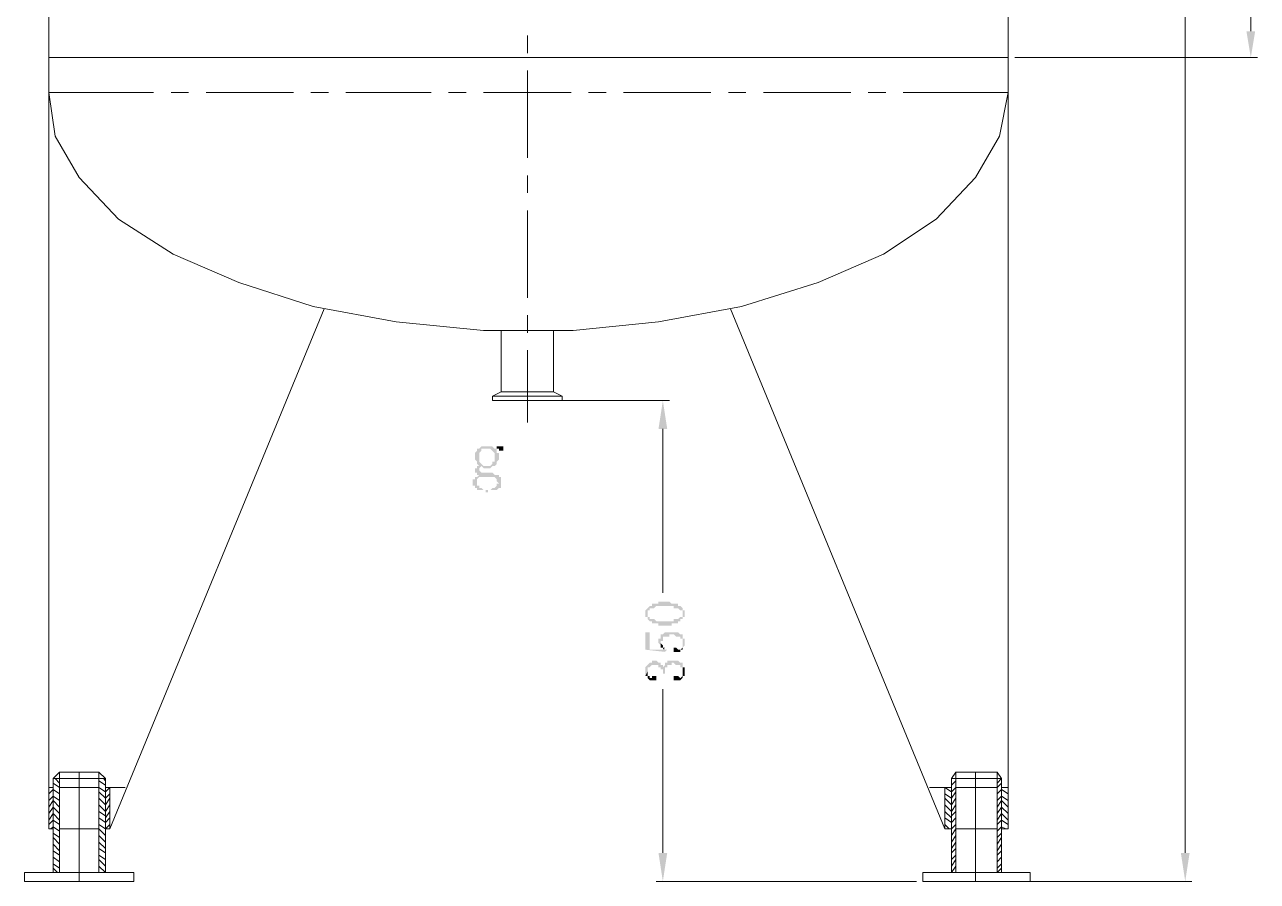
# Model space of a CAD drawing. Header units: millimetres. Extents: x 6 to 291, y 3 to 207.
# Drawn here: x 102.74 to 126.62, y 72.22 to 88.82 of the extents above; entities that cross this region are included whole.
import ezdxf

# ---------------------------------------------------------------- set-up
doc = ezdxf.new("R2010")
doc.units = ezdxf.units.MM

msp = doc.modelspace()

# ---------------------------------------------------------------- hatches: boundary and pattern name
at = {"true_color": 0x00ff00}
h = msp.add_hatch(color=3, dxfattribs=at)
h.dxf.hatch_style = 2
h.paths.add_polyline_path([(126.407192, 88.688333), (126.576526, 88.688333), (126.491859, 88.180333)])
h = msp.add_hatch(color=3, dxfattribs=at)
h.dxf.hatch_style = 2
h.paths.add_polyline_path([(115.019526, 80.983667), (115.188859, 80.983667), (115.104192, 81.534)])
at = {"true_color": 0x00b8b8}
h = msp.add_hatch(color=132, dxfattribs=at)
h.dxf.hatch_style = 2
h.paths.add_polyline_path([(111.548192, 80.602667), (111.505859, 80.602667), (111.505859, 80.560333), (111.463526, 80.518), (111.463526, 80.475667), (111.463526, 80.433333), (111.463526, 80.391), (111.505859, 80.348667), (111.505859, 80.306333), (111.548192, 80.264), (111.505859, 80.264), (111.505859, 80.221667), (111.463526, 80.221667), (111.463526, 80.179333), (111.463526, 80.137), (111.505859, 80.137), (111.505859, 80.094667), (111.548192, 80.094667), (111.505859, 80.052333), (111.463526, 80.052333), (111.463526, 80.01), (111.421192, 80.01), (111.421192, 79.925333), (111.421192, 79.883), (111.463526, 79.883), (111.463526, 79.840667), (111.505859, 79.840667), (111.505859, 79.798333), (111.675192, 79.798333), (111.675192, 79.756), (111.717526, 79.756), (111.717526, 79.798333), (111.886859, 79.798333), (111.632859, 79.798333), (111.590526, 79.840667), (111.548192, 79.840667), (111.548192, 79.883), (111.505859, 79.883), (111.505859, 79.925333), (111.505859, 80.01), (111.548192, 80.052333), (111.929192, 80.052333), (111.929192, 80.094667), (111.844526, 80.094667), (111.802192, 80.137), (111.590526, 80.137), (111.548192, 80.179333), (111.548192, 80.221667), (111.590526, 80.264), (111.675192, 80.264), (111.632859, 80.264), (111.590526, 80.306333), (111.548192, 80.348667), (111.548192, 80.391), (111.548192, 80.433333), (111.548192, 80.518), (111.590526, 80.560333), (111.590526, 80.602667), (111.675192, 80.602667)])
h = msp.add_hatch(color=132, dxfattribs=at)
h.dxf.hatch_style = 2
h.paths.add_polyline_path([(111.675192, 80.645), (111.590526, 80.645), (111.548192, 80.602667), (111.759859, 80.602667), (111.802192, 80.560333), (111.844526, 80.518), (111.844526, 80.433333), (111.844526, 80.348667), (111.802192, 80.348667), (111.802192, 80.306333), (111.759859, 80.264), (111.590526, 80.264), (111.632859, 80.221667), (111.759859, 80.221667), (111.802192, 80.264), (111.844526, 80.264), (111.886859, 80.306333), (111.886859, 80.348667), (111.929192, 80.391), (111.929192, 80.433333), (111.929192, 80.518), (111.886859, 80.518), (111.886859, 80.560333), (111.886859, 80.602667), (111.929192, 80.602667), (111.844526, 80.602667), (111.802192, 80.645), (111.717526, 80.645)])
h = msp.add_hatch(color=132, dxfattribs=at)
h.dxf.hatch_style = 2
h.paths.add_polyline_path([(111.971526, 80.645), (111.886859, 80.645), (111.886859, 80.602667), (111.844526, 80.602667), (111.929192, 80.602667), (111.929192, 80.560333), (112.013859, 80.560333), (112.013859, 80.602667), (112.013859, 80.645)])
h = msp.add_hatch(color=132, dxfattribs=at)
h.dxf.hatch_style = 2
h.paths.add_polyline_path([(111.929192, 80.052333), (111.590526, 80.052333), (111.844526, 80.052333), (111.886859, 80.01), (111.886859, 79.967667), (111.929192, 79.925333), (111.886859, 79.925333), (111.886859, 79.883), (111.844526, 79.840667), (111.802192, 79.840667), (111.759859, 79.798333), (111.717526, 79.798333), (111.886859, 79.798333), (111.929192, 79.840667), (111.971526, 79.840667), (111.971526, 79.925333), (111.971526, 80.01), (111.971526, 80.052333)])
at = {"true_color": 0x00ff00}
h = msp.add_hatch(color=3, dxfattribs=at)
h.dxf.hatch_style = 2
h.paths.add_polyline_path([(114.765526, 77.427667), (114.765526, 77.385333), (114.765526, 77.343), (114.807859, 77.343), (114.807859, 77.300667), (114.807859, 77.427667), (114.807859, 77.47), (114.850192, 77.47), (114.850192, 77.512333), (114.934859, 77.512333), (114.977192, 77.554667), (115.315859, 77.554667), (115.315859, 77.512333), (115.400526, 77.512333), (115.442859, 77.47), (115.485192, 77.47), (115.485192, 77.427667), (115.485192, 77.512333), (115.442859, 77.554667), (115.400526, 77.554667), (115.400526, 77.597), (115.273526, 77.597), (115.231192, 77.639333), (115.019526, 77.639333), (115.019526, 77.597), (114.892526, 77.597), (114.892526, 77.554667), (114.850192, 77.554667), (114.807859, 77.512333), (114.765526, 77.47)])
h = msp.add_hatch(color=3, dxfattribs=at)
h.dxf.hatch_style = 2
h.paths.add_polyline_path([(114.807859, 77.300667), (114.850192, 77.258333), (114.892526, 77.258333), (114.892526, 77.216), (115.019526, 77.216), (115.019526, 77.173667), (115.273526, 77.173667), (115.273526, 77.216), (115.400526, 77.216), (115.400526, 77.258333), (115.442859, 77.258333), (115.442859, 77.300667), (115.485192, 77.300667), (115.485192, 77.343), (115.527526, 77.343), (115.527526, 77.385333), (115.527526, 77.427667), (115.527526, 77.47), (115.485192, 77.47), (115.485192, 77.512333), (115.485192, 77.385333), (115.485192, 77.343), (115.442859, 77.343), (115.400526, 77.300667), (115.315859, 77.300667), (115.315859, 77.258333), (114.977192, 77.258333), (114.934859, 77.300667), (114.850192, 77.300667), (114.850192, 77.343), (114.807859, 77.343), (114.807859, 77.385333), (114.807859, 77.427667)])
h = msp.add_hatch(color=3, dxfattribs=at)
h.dxf.hatch_style = 2
h.paths.add_polyline_path([(114.765526, 77.046667), (114.765526, 76.708), (115.146526, 76.665667), (115.188859, 76.708), (115.146526, 76.708), (115.146526, 76.750333), (115.104192, 76.708), (114.850192, 76.708), (114.850192, 77.046667)])
h = msp.add_hatch(color=3, dxfattribs=at)
h.dxf.hatch_style = 2
h.paths.add_polyline_path([(115.019526, 76.877333), (115.019526, 76.835), (115.061859, 76.792667), (115.061859, 76.750333), (115.061859, 76.877333), (115.104192, 76.877333), (115.104192, 76.919667), (115.104192, 76.962), (115.231192, 76.962), (115.231192, 77.004333), (115.315859, 77.004333), (115.358192, 76.962), (115.442859, 76.962), (115.442859, 76.919667), (115.485192, 76.919667), (115.485192, 76.877333), (115.485192, 76.750333), (115.527526, 76.792667), (115.527526, 76.835), (115.527526, 76.877333), (115.527526, 76.919667), (115.485192, 76.919667), (115.485192, 76.962), (115.485192, 77.004333), (115.442859, 77.004333), (115.400526, 77.046667), (115.146526, 77.046667), (115.104192, 77.004333), (115.061859, 77.004333), (115.061859, 76.962), (115.061859, 76.919667), (115.019526, 76.919667)])
h = msp.add_hatch(color=3, dxfattribs=at)
h.dxf.hatch_style = 2
h.paths.add_polyline_path([(115.061859, 76.750333), (115.104192, 76.750333), (115.104192, 76.708), (115.146526, 76.750333), (115.104192, 76.750333), (115.104192, 76.792667), (115.061859, 76.835), (115.061859, 76.877333)])
h = msp.add_hatch(color=3, dxfattribs=at)
h.dxf.hatch_style = 2
h.paths.add_polyline_path([(115.315859, 76.708), (115.315859, 76.665667), (115.442859, 76.665667), (115.442859, 76.708), (115.485192, 76.708), (115.485192, 76.835), (115.485192, 76.792667), (115.485192, 76.750333), (115.442859, 76.708), (115.400526, 76.708), (115.358192, 76.750333), (115.315859, 76.750333)])
h = msp.add_hatch(color=3, dxfattribs=at)
h.dxf.hatch_style = 2
h.paths.add_polyline_path([(114.765526, 76.284667), (114.765526, 76.242333), (114.765526, 76.2), (114.807859, 76.284667), (114.807859, 76.327), (114.807859, 76.369333), (114.850192, 76.369333), (114.892526, 76.411667), (115.019526, 76.411667), (115.019526, 76.369333), (115.061859, 76.369333), (115.061859, 76.327), (115.104192, 76.327), (115.104192, 76.284667), (115.104192, 76.242333), (115.146526, 76.242333), (115.146526, 76.327), (115.146526, 76.369333), (115.188859, 76.369333), (115.188859, 76.411667), (115.273526, 76.411667), (115.273526, 76.454), (115.315859, 76.454), (115.358192, 76.411667), (115.442859, 76.411667), (115.442859, 76.369333), (115.485192, 76.369333), (115.485192, 76.327), (115.485192, 76.284667), (115.485192, 76.411667), (115.485192, 76.454), (115.442859, 76.454), (115.400526, 76.496333), (115.188859, 76.496333), (115.188859, 76.454), (115.146526, 76.454), (115.146526, 76.411667), (115.104192, 76.369333), (115.104192, 76.411667), (115.061859, 76.411667), (115.061859, 76.454), (115.019526, 76.454), (114.977192, 76.496333), (114.892526, 76.496333), (114.892526, 76.454), (114.850192, 76.454), (114.807859, 76.411667), (114.765526, 76.369333), (114.765526, 76.327)])
h = msp.add_hatch(color=3, dxfattribs=at)
h.dxf.hatch_style = 2
h.paths.add_polyline_path([(115.315859, 76.157667), (115.315859, 76.115333), (115.442859, 76.115333), (115.485192, 76.157667), (115.485192, 76.2), (115.527526, 76.2), (115.527526, 76.242333), (115.527526, 76.284667), (115.527526, 76.327), (115.527526, 76.369333), (115.485192, 76.369333), (115.485192, 76.411667), (115.485192, 76.284667), (115.485192, 76.242333), (115.485192, 76.2), (115.442859, 76.157667), (115.400526, 76.2), (115.315859, 76.2)])
h = msp.add_hatch(color=3, dxfattribs=at)
h.dxf.hatch_style = 2
h.paths.add_polyline_path([(114.765526, 76.2), (114.807859, 76.2), (114.807859, 76.157667), (114.850192, 76.115333), (114.977192, 76.115333), (114.977192, 76.157667), (114.977192, 76.2), (114.892526, 76.2), (114.892526, 76.157667), (114.850192, 76.157667), (114.850192, 76.2), (114.807859, 76.2), (114.807859, 76.242333), (114.807859, 76.284667)])
h = msp.add_hatch(color=3, dxfattribs=at)
h.dxf.hatch_style = 2
h.paths.add_polyline_path([(115.019526, 72.771), (115.188859, 72.771), (115.104192, 72.220667)])
h = msp.add_hatch(color=3, dxfattribs=at)
h.dxf.hatch_style = 2
h.paths.add_polyline_path([(125.137192, 72.771), (125.306526, 72.771), (125.221859, 72.220667)])

# ---------------------------------------------------------------- linework, layer by layer
at = {"color": 3, "lineweight": 0, "true_color": 0x00ff00}
for points in [[(125.221859, 72.771), (125.221859, 129.370667)], [(126.491859, 88.688333), (126.491859, 95.207667)], [(121.919859, 88.180333), (126.618859, 88.180333)], [(113.072192, 81.534), (115.231192, 81.534)], [(115.104192, 80.983667), (115.104192, 77.808667)], [(115.104192, 72.771), (115.104192, 75.946)], [(120.014859, 72.220667), (114.977192, 72.220667)], [(121.327192, 72.220667), (125.348859, 72.220667)]]:
    msp.add_lwpolyline(points, dxfattribs=at)
at = {"color": 7, "lineweight": 0}
for points in [[(103.208526, 87.503), (103.208526, 104.775)], [(121.792859, 104.775), (121.792859, 87.503)], [(121.792859, 88.180333), (103.208526, 88.180333)], [(103.208526, 73.236667), (103.208526, 88.180333)], [(121.792859, 73.236667), (121.792859, 88.180333)], [(121.792859, 87.503), (121.623526, 86.656333), (121.157859, 85.852), (120.395859, 85.047667), (119.379859, 84.370333), (118.109859, 83.82), (116.628192, 83.354333), (115.019526, 83.058), (113.368526, 82.888667), (111.632859, 82.888667), (109.939526, 83.058), (108.330859, 83.354333), (106.891526, 83.82), (105.621526, 84.370333), (104.563192, 85.047667), (103.801192, 85.852), (103.335526, 86.656333), (103.208526, 87.503)], [(104.393859, 73.236667), (108.542526, 83.312)], [(120.565192, 73.236667), (116.416526, 83.312)], [(112.987526, 81.703333), (111.971526, 81.703333), (111.971526, 82.888667)], [(112.987526, 81.703333), (112.987526, 82.888667)], [(111.802192, 81.618667), (111.971526, 81.703333)], [(113.156859, 81.618667), (112.987526, 81.703333)], [(111.802192, 81.534), (113.156859, 81.534), (113.156859, 81.618667)], [(111.802192, 81.534), (111.802192, 81.618667), (113.156859, 81.618667)], [(103.420192, 74.337333), (103.293192, 74.210333), (104.309192, 74.210333)], [(103.420192, 74.337333), (103.420192, 72.39)], [(104.182192, 74.337333), (103.420192, 74.337333)], [(104.182192, 74.337333), (104.182192, 72.39)], [(104.182192, 74.337333), (104.309192, 74.210333)], [(120.776859, 74.337333), (120.692192, 74.210333)], [(121.581192, 74.337333), (121.665859, 74.210333), (120.692192, 74.210333)], [(120.776859, 74.337333), (120.776859, 72.39)], [(120.776859, 74.337333), (121.581192, 74.337333)], [(121.581192, 74.337333), (121.581192, 72.39)], [(103.208526, 74.041), (103.208526, 73.236667)], [(103.293192, 74.041), (103.208526, 74.041)], [(103.293192, 74.210333), (103.293192, 72.39)], [(104.182192, 74.041), (103.420192, 74.041)], [(104.309192, 74.210333), (104.309192, 72.39)], [(104.690192, 74.041), (104.309192, 74.041)], [(104.393859, 74.041), (104.393859, 73.236667)], [(120.268859, 74.041), (120.692192, 74.041)], [(120.565192, 74.041), (120.565192, 73.236667)], [(120.692192, 74.210333), (120.692192, 72.39)], [(120.776859, 74.041), (121.581192, 74.041)], [(121.665859, 74.210333), (121.665859, 72.39)], [(121.665859, 74.041), (121.792859, 74.041)], [(121.792859, 74.041), (121.792859, 73.236667)], [(103.293192, 73.236667), (103.208526, 73.236667)], [(104.182192, 73.236667), (103.420192, 73.236667)], [(104.393859, 73.236667), (104.309192, 73.236667)], [(120.565192, 73.236667), (120.692192, 73.236667)], [(120.776859, 73.236667), (121.581192, 73.236667)], [(121.665859, 73.236667), (121.792859, 73.236667)]]:
    msp.add_lwpolyline(points, dxfattribs=at)
at = {"color": 1, "lineweight": 0, "true_color": 0xff0000}
for points in [[(112.479526, 88.265), (112.479526, 88.603667)], [(112.479526, 86.233), (112.479526, 87.926333)], [(103.208526, 87.503), (105.240526, 87.503)], [(105.579192, 87.503), (105.917859, 87.503)], [(106.256526, 87.503), (107.949859, 87.503)], [(108.288526, 87.503), (108.627192, 87.503)], [(108.965859, 87.503), (110.616859, 87.503)], [(110.955526, 87.503), (111.294192, 87.503)], [(111.632859, 87.503), (113.326192, 87.503)], [(113.664859, 87.503), (114.003526, 87.503)], [(114.342192, 87.503), (116.035526, 87.503)], [(116.374192, 87.503), (116.712859, 87.503)], [(117.051526, 87.503), (118.744859, 87.503)], [(119.083526, 87.503), (119.422192, 87.503)], [(119.760859, 87.503), (121.792859, 87.503)], [(112.479526, 85.555667), (112.479526, 85.894333)], [(112.479526, 83.523667), (112.479526, 85.217)], [(112.479526, 82.846333), (112.479526, 83.185)], [(112.479526, 81.110667), (112.479526, 82.507667)], [(103.801192, 72.220667), (103.801192, 74.337333)], [(121.157859, 72.220667), (121.157859, 74.337333)]]:
    msp.add_lwpolyline(points, dxfattribs=at)
at = {"color": 6, "lineweight": 0, "true_color": 0xff00ff}
for points in [[(103.208526, 74.041), (103.208526, 74.083333)], [(103.420192, 74.041), (103.293192, 74.125667)], [(103.420192, 74.125667), (103.335526, 74.210333)], [(104.309192, 74.083333), (104.182192, 74.168)], [(104.309192, 73.956333), (104.182192, 74.041)], [(104.309192, 74.168), (104.266859, 74.210333)], [(104.309192, 73.956333), (104.393859, 74.041)], [(120.692192, 73.956333), (120.565192, 74.041)], [(120.692192, 74.168), (120.692192, 74.210333)], [(120.692192, 74.083333), (120.776859, 74.168)], [(120.692192, 73.956333), (120.776859, 74.041)], [(121.581192, 74.125667), (121.665859, 74.210333)], [(121.581192, 74.041), (121.665859, 74.125667)], [(121.792859, 74.041), (121.750526, 74.041)], [(103.208526, 73.914), (103.293192, 73.998667)], [(103.208526, 73.787), (103.293192, 73.871667)], [(103.208526, 73.66), (103.293192, 73.787)], [(103.420192, 73.914), (103.293192, 73.998667)], [(103.420192, 73.787), (103.293192, 73.871667)], [(103.420192, 73.66), (103.293192, 73.787)], [(104.309192, 73.829333), (104.182192, 73.956333)], [(104.309192, 73.702333), (104.182192, 73.829333)], [(104.309192, 73.829333), (104.393859, 73.914)], [(104.309192, 73.702333), (104.393859, 73.829333)], [(120.692192, 73.829333), (120.565192, 73.914)], [(120.692192, 73.702333), (120.565192, 73.829333)], [(120.692192, 73.829333), (120.776859, 73.956333)], [(120.692192, 73.702333), (120.776859, 73.829333)], [(121.581192, 73.914), (121.665859, 73.998667)], [(121.581192, 73.787), (121.665859, 73.871667)], [(121.581192, 73.66), (121.665859, 73.787)], [(121.792859, 73.914), (121.665859, 73.998667)], [(121.792859, 73.787), (121.665859, 73.871667)], [(121.792859, 73.66), (121.665859, 73.787)], [(103.208526, 73.533), (103.293192, 73.66)], [(103.420192, 73.533), (103.293192, 73.66)], [(104.309192, 73.575333), (104.182192, 73.702333)], [(104.309192, 73.490667), (104.182192, 73.575333)], [(104.309192, 73.575333), (104.393859, 73.702333)], [(104.309192, 73.448333), (104.393859, 73.575333)], [(120.692192, 73.575333), (120.565192, 73.702333)], [(120.692192, 73.448333), (120.565192, 73.575333)], [(120.692192, 73.575333), (120.776859, 73.702333)], [(120.692192, 73.490667), (120.776859, 73.575333)], [(121.581192, 73.533), (121.665859, 73.66)], [(121.792859, 73.533), (121.665859, 73.66)], [(103.208526, 73.406), (103.293192, 73.533)], [(103.208526, 73.321333), (103.293192, 73.406)], [(103.420192, 73.406), (103.293192, 73.533)], [(103.420192, 73.321333), (103.293192, 73.406)], [(104.309192, 73.363667), (104.182192, 73.448333)], [(104.309192, 73.236667), (104.182192, 73.321333)], [(104.309192, 73.363667), (104.393859, 73.448333)], [(104.309192, 73.236667), (104.393859, 73.321333)], [(120.692192, 73.363667), (120.565192, 73.448333)], [(120.649859, 73.236667), (120.565192, 73.321333)], [(120.692192, 73.363667), (120.776859, 73.448333)], [(120.692192, 73.236667), (120.776859, 73.321333)], [(121.581192, 73.406), (121.665859, 73.533)], [(121.581192, 73.321333), (121.665859, 73.406)], [(121.792859, 73.406), (121.665859, 73.533)], [(121.792859, 73.321333), (121.665859, 73.406)], [(103.250859, 73.236667), (103.293192, 73.279)], [(103.420192, 73.194333), (103.293192, 73.279)], [(103.420192, 73.067333), (103.293192, 73.152)], [(103.420192, 72.940333), (103.293192, 73.067333)], [(104.309192, 73.109667), (104.182192, 73.236667)], [(104.309192, 72.982667), (104.182192, 73.109667)], [(120.692192, 73.109667), (120.776859, 73.236667)], [(120.692192, 72.982667), (120.776859, 73.109667)], [(121.581192, 73.194333), (121.665859, 73.279)], [(121.581192, 73.067333), (121.665859, 73.152)], [(121.581192, 72.940333), (121.665859, 73.067333)], [(121.750526, 73.236667), (121.665859, 73.279)], [(103.420192, 72.813333), (103.293192, 72.940333)], [(104.309192, 72.855667), (104.182192, 72.982667)], [(104.309192, 72.771), (104.182192, 72.855667)], [(120.692192, 72.855667), (120.776859, 72.982667)], [(120.692192, 72.771), (120.776859, 72.855667)], [(121.581192, 72.813333), (121.665859, 72.940333)], [(103.420192, 72.728667), (103.293192, 72.813333)], [(103.420192, 72.601667), (103.293192, 72.686333)], [(104.309192, 72.644), (104.182192, 72.728667)], [(104.309192, 72.517), (104.182192, 72.644)], [(120.692192, 72.644), (120.776859, 72.728667)], [(120.692192, 72.517), (120.776859, 72.644)], [(121.581192, 72.728667), (121.665859, 72.813333)], [(121.581192, 72.601667), (121.665859, 72.686333)], [(103.420192, 72.474667), (103.293192, 72.559333)], [(103.377859, 72.39), (103.293192, 72.474667)], [(104.309192, 72.39), (104.182192, 72.517)], [(104.224526, 72.39), (104.182192, 72.39)], [(120.692192, 72.39), (120.776859, 72.517)], [(120.776859, 72.39), (120.776859, 72.432333)], [(121.581192, 72.474667), (121.665859, 72.559333)], [(121.581192, 72.39), (121.665859, 72.474667)]]:
    msp.add_lwpolyline(points, dxfattribs=at)
at = {"color": 7, "lineweight": 0}
for points in [[(104.859526, 72.220667), (104.859526, 72.39), (102.742859, 72.39), (102.742859, 72.220667)], [(122.216192, 72.220667), (122.216192, 72.39), (120.141859, 72.39), (120.141859, 72.220667)]]:
    msp.add_lwpolyline(points, close=True, dxfattribs=at)

doc.saveas('drawing.dxf')
